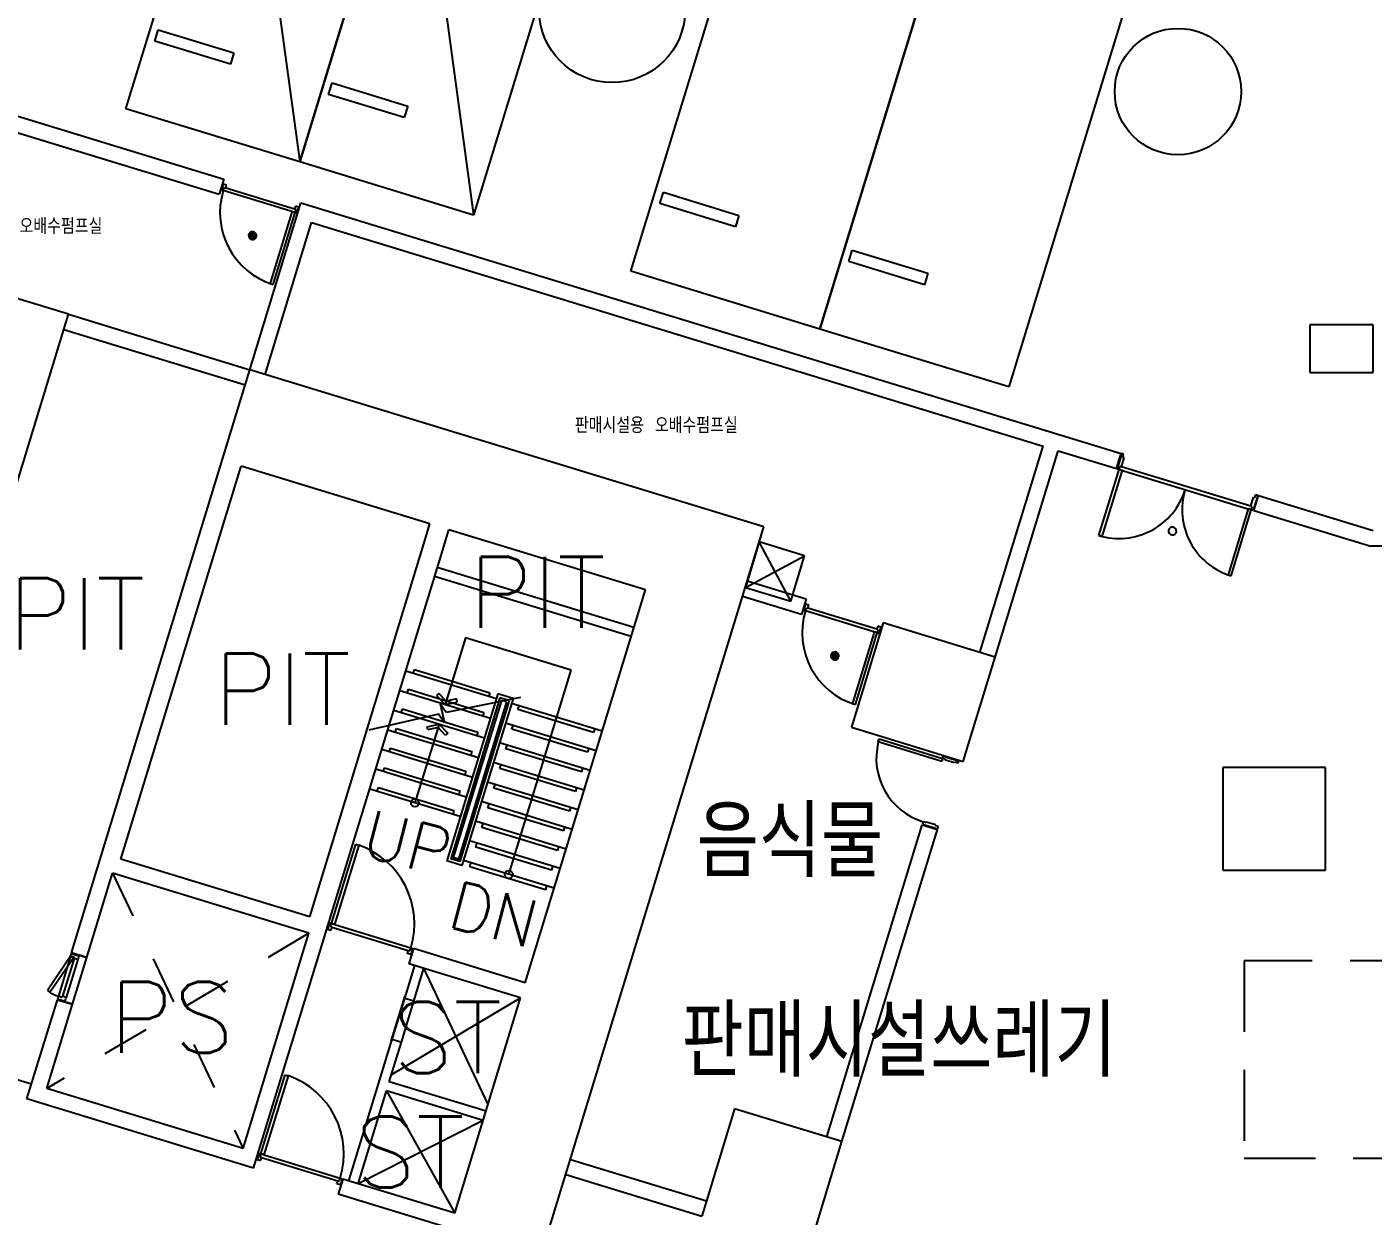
# Model space of a CAD drawing. Header units: millimetres. Extents: x -7614 to 421357, y 85218 to 341757.
# Drawn here: x 179487 to 196520, y 223350 to 238399 of the extents above; entities that cross this region are included whole.
import ezdxf
from ezdxf.enums import TextEntityAlignment as Align

# ---------------------------------------------------------------- set-up
doc = ezdxf.new("R2010")
doc.units = ezdxf.units.MM
doc.header["$LTSCALE"] = 600
doc.header["$MEASUREMENT"] = 0
doc.linetypes.add('HID1', pattern=[2.3, 1.5, -0.8])
doc.linetypes.add('HIDDEN', pattern=[2, 1, -1])
doc.layers.add('e-plan', color=9, linetype='CONTINUOUS')
doc.styles.add('kiahn', font='romans.shx', dxfattribs={"bigfont": 'cadhs.shx'})

msp = doc.modelspace()

# ---------------------------------------------------------------- hatches: boundary and pattern name
at = {"layer": 'e-plan'}
h = msp.add_hatch(color=256, dxfattribs=at)
h.dxf.hatch_style = 1
h.paths.add_polyline_path([(182294, 235745, -1), (182391, 235768, -1)])
h = msp.add_hatch(color=256, dxfattribs=at)
h.dxf.hatch_style = 1
h.paths.add_polyline_path([(189661, 230429, -1), (189758, 230451, -1)])

# ---------------------------------------------------------------- linework, layer by layer
for p, q in [((180739, 237363), (182201, 242145)), ((182201, 242145), (182939, 236691)), ((184401, 241473), (182939, 236691)), ((182939, 236691), (184401, 241473)), ((184401, 241473), (185138, 236019)), ((186600, 240800), (185138, 236019)), ((187130, 235307), (188624, 240184)), ((189520, 234575), (191014, 239451)), ((191014, 239451), (189520, 234575)), ((193405, 238719), (191911, 233843)), ((181105, 238219), (181149, 238362)), ((181149, 238362), (182105, 238070)), ((182062, 237926), (181105, 238219)), ((182105, 238070), (182062, 237926)), ((177599, 237811), (181979, 236472)), ((183305, 237546), (183349, 237690)), ((183349, 237690), (184305, 237397)), ((177732, 237562), (181921, 236281)), ((184261, 237254), (183305, 237546)), ((182939, 236691), (180739, 237363)), ((184305, 237397), (184261, 237254)), ((180013, 234762), (173510, 236750)), ((185138, 236019), (182939, 236691)), ((181979, 236472), (181921, 236281)), ((181971, 236411), (181948, 236334)), ((181948, 236334), (181971, 236327)), ((182014, 236398), (181971, 236411)), ((181971, 236327), (181983, 236365)), ((182880, 236049, 0), (181971, 236327, 0)), ((181983, 236365), (182002, 236359)), ((182002, 236359), (182014, 236398)), ((182872, 236093), (182002, 236359)), ((187497, 236163), (187540, 236306)), ((187540, 236306), (188497, 236013)), ((182308, 234060), (182955, 236174)), ((182884, 236131), (182872, 236093)), ((182872, 236093), (182892, 236087)), ((182892, 236087), (182880, 236049)), ((182927, 236118), (182884, 236131)), ((182904, 236042), (182927, 236118)), ((182955, 236174), (193331, 233002)), ((188453, 235870), (187497, 236163)), ((182500, 234002), (183088, 235924)), ((182836, 236042), (182570, 235171)), ((182602, 235141), (182880, 236049)), ((182842, 236061), (182836, 236042)), ((182880, 236049), (182842, 236061)), ((182880, 236049), (182904, 236042)), ((183088, 235924), (192345, 233094)), ((188497, 236013), (188453, 235870)), ((189887, 235430), (189931, 235574)), ((189931, 235574), (190887, 235281)), ((190843, 235137), (189887, 235430)), ((189520, 234575), (187130, 235307)), ((190887, 235281), (190843, 235137)), ((182570, 235171), (182564, 235152)), ((182564, 235152), (182602, 235141)), ((177192, 225534), (180013, 234762)), ((180013, 234762), (182308, 234060)), ((179955, 234571), (182250, 233869)), ((191911, 233843), (189520, 234575)), ((180053, 226682), (182308, 234060)), ((188811, 232072), (182308, 234060)), ((191546, 230483), (192345, 233094)), ((191738, 230425), (192536, 233036)), ((192536, 233036), (193272, 232811)), ((193272, 232811), (193331, 233002)), ((193340, 232999), (193282, 232808)), ((193337, 232833), (193372, 232948)), ((193364, 232992), (193340, 232999)), ((193353, 232953), (193364, 232992)), ((193372, 232948), (193353, 232953)), ((180676, 227867), (182197, 232840)), ((184587, 232109), (182197, 232840)), ((193050, 231964), (193306, 232800)), ((193344, 232789), (193088, 231952)), ((193282, 232808), (193306, 232800)), ((193306, 232800), (193318, 232839)), ((193306, 232800), (194979, 232289)), ((193306, 232800), (193344, 232789)), ((193318, 232839), (193337, 232833)), ((194972, 232333), (193337, 232833)), ((194972, 232333), (195007, 232448)), ((195062, 232473), (195003, 232281)), ((195007, 232448), (195026, 232442)), ((195013, 232278), (195071, 232470)), ((195026, 232442), (195038, 232480)), ((195038, 232480), (195062, 232473)), ((195071, 232470), (196520, 232027)), ((194941, 232300), (194685, 231464)), ((194724, 231452), (194979, 232289)), ((194979, 232289), (194941, 232300)), ((194991, 232327), (194972, 232333)), ((194979, 232289), (194991, 232327)), ((195003, 232281), (194979, 232289)), ((195013, 232278), (196490, 231827)), ((184481, 231761), (184587, 232109)), ((184723, 231698), (184827, 232036)), ((187313, 231275), (184827, 232036)), ((185990, 222844), (188811, 232072)), ((188753, 231881), (188578, 231307)), ((189151, 231132), (188753, 231881)), ((189327, 231705), (188753, 231881)), ((193088, 231952), (193050, 231964)), ((199920, 231827), (196490, 231827)), ((183067, 227136), (184481, 231761)), ((183248, 226872), (184723, 231698)), ((188578, 231307), (189327, 231705)), ((189151, 231132), (189327, 231705)), ((187167, 230797), (184680, 231557)), ((187132, 230683), (184645, 231443)), ((189347, 231156), (188601, 231384)), ((194685, 231464), (194724, 231452)), ((185793, 226303), (187313, 231275)), ((189288, 230964), (188543, 231192)), ((188578, 231307), (189151, 231132)), ((189347, 231156), (189288, 230964)), ((189338, 231094), (189315, 231017)), ((189315, 231017), (189339, 231010)), ((189381, 231081), (189338, 231094)), ((189339, 231010), (189351, 231048)), ((190247, 230732, 0), (189339, 231010, 0)), ((189351, 231048), (189370, 231042)), ((189370, 231042), (189381, 231081)), ((190240, 230776), (189370, 231042)), ((190252, 230815), (190240, 230776)), ((190295, 230801), (190252, 230815)), ((190271, 230725), (190295, 230801)), ((185036, 230670), (184778, 229823)), ((186375, 230260), (185036, 230670)), ((190203, 230725), (189937, 229855)), ((189970, 229824), (190247, 230732)), ((190209, 230744), (190203, 230725)), ((190247, 230732), (190209, 230744)), ((190240, 230776), (190259, 230771)), ((190259, 230771), (190247, 230732)), ((190247, 230732), (190271, 230725)), ((185427, 229896), (184280, 230247)), ((184375, 230218), (184390, 230266)), ((184390, 230266), (185346, 229973)), ((185584, 227673), (186375, 230260)), ((185351, 229648), (184204, 229999)), ((184299, 229969), (184314, 230017)), ((184314, 230017), (185270, 229725)), ((184699, 229963), (184671, 229937)), ((184791, 229866), (184699, 229963)), ((185446, 229959), (184800, 227845)), ((185346, 229973), (185332, 229926)), ((185638, 229900), (185446, 229959)), ((184671, 229937), (184778, 229823)), ((184792, 229724), (184716, 229834)), ((184716, 229834), (184772, 229591)), ((184778, 229823), (184933, 229856)), ((184921, 229895), (184791, 229866)), ((185731, 229915), (184792, 229724)), ((185473, 229909), (184850, 227872)), ((185490, 229877), (184881, 227888)), ((184933, 229856), (184921, 229895)), ((185556, 229857), (184948, 227868)), ((185588, 229874), (184965, 227837)), ((185638, 229900), (184991, 227787)), ((185588, 229874), (185473, 229909)), ((185556, 229857), (185490, 229877)), ((186766, 229487), (185619, 229838)), ((185700, 229761), (185714, 229809)), ((189937, 229855), (189931, 229835)), ((189931, 229835), (189970, 229824)), ((184695, 229701), (183814, 229498)), ((185275, 229399), (184128, 229750)), ((184223, 229721), (184238, 229769)), ((184238, 229769), (185194, 229476)), ((184772, 229591), (184695, 229701)), ((185270, 229725), (185256, 229677)), ((185414, 229629), (185390, 229636)), ((186656, 229469), (185700, 229761)), ((185199, 229151), (184052, 229501)), ((184147, 229472), (184162, 229520)), ((184162, 229520), (185118, 229228)), ((184702, 229575), (184397, 228580)), ((184550, 229540), (184702, 229575)), ((184558, 229503), (184550, 229540)), ((184689, 229532), (184558, 229503)), ((184780, 229435), (184689, 229532)), ((184702, 229575), (184812, 229460)), ((184812, 229460), (184780, 229435)), ((185194, 229476), (185180, 229428)), ((185504, 229601), (185480, 229608)), ((186690, 229238), (185543, 229589)), ((185624, 229512), (185638, 229560)), ((186580, 229220), (185624, 229512)), ((186671, 229516), (186656, 229469)), ((184071, 229223), (184086, 229271)), ((184086, 229271), (185042, 228979)), ((185337, 229380), (185314, 229387)), ((185428, 229352), (185404, 229360)), ((186614, 228990), (185467, 229341)), ((185548, 229264), (185562, 229311)), ((190260, 229350), (190271, 229388)), ((191062, 229104), (190260, 229350)), ((190271, 229388), (191074, 229143)), ((185123, 228902), (183976, 229253)), ((185118, 229228), (185104, 229180)), ((185261, 229132), (185238, 229139)), ((185352, 229104), (185328, 229111)), ((186504, 228971), (185548, 229264)), ((186595, 229268), (186580, 229220)), ((191074, 229143), (191062, 229104)), ((191074, 229143), (191082, 229171)), ((191112, 229131), (191074, 229143)), ((191082, 229171), (191274, 229113)), ((191109, 229121), (191112, 229131)), ((191224, 229086), (191109, 229121)), ((191274, 229113), (191265, 229084)), ((185047, 228653), (183900, 229004)), ((183995, 228975), (184010, 229023)), ((184010, 229023), (184966, 228730)), ((185042, 228979), (185028, 228931)), ((186538, 228741), (185391, 229092)), ((185472, 229015), (185486, 229063)), ((186428, 228723), (185472, 229015)), ((186519, 229019), (186504, 228971)), ((191227, 229096), (191224, 229086)), ((191265, 229084), (191227, 229096)), ((183919, 228726), (183934, 228774)), ((183934, 228774), (184890, 228482)), ((185185, 228883), (185162, 228890)), ((185276, 228855), (185252, 228862)), ((186462, 228493), (185315, 228843)), ((185396, 228766), (185410, 228814)), ((186352, 228474), (185396, 228766)), ((186443, 228770), (186428, 228723)), ((184971, 228405), (183824, 228755)), ((184966, 228730), (184952, 228682)), ((185109, 228634), (185086, 228642)), ((185200, 228606), (185176, 228614)), ((186386, 228244), (185239, 228595)), ((184890, 228482), (184876, 228434)), ((185320, 228518), (185334, 228566)), ((186276, 228225), (185320, 228518)), ((186366, 228522), (186352, 228474)), ((185033, 228386), (185010, 228393)), ((185124, 228358), (185100, 228365)), ((186310, 227995), (185163, 228346)), ((185244, 228269), (185258, 228317)), ((186200, 227977), (185244, 228269)), ((186290, 228273), (186276, 228225)), ((189609, 224352), (190816, 228301)), ((190816, 228301), (191008, 228243)), ((190828, 228339), (190819, 228311)), ((190819, 228311), (191011, 228252)), ((190866, 228328), (190828, 228339)), ((190869, 228337), (190866, 228328)), ((190984, 228302), (190869, 228337)), ((190981, 228293), (190984, 228302)), ((191019, 228281), (190981, 228293)), ((191011, 228252), (191019, 228281)), ((185048, 228109), (185024, 228116)), ((186234, 227747), (185087, 228097)), ((189800, 224293), (191008, 228243)), ((183340, 227053), (183647, 228056)), ((183685, 228044), (183378, 227041)), ((183647, 228056), (183685, 228044)), ((185168, 228020), (185182, 228068)), ((186124, 227728), (185168, 228020)), ((186214, 228025), (186200, 227977)), ((183067, 227136), (180676, 227867)), ((184991, 227787), (184800, 227845)), ((184965, 227837), (184850, 227872)), ((184948, 227868), (184881, 227888)), ((184972, 227861), (184948, 227868)), ((186158, 227498), (185010, 227849)), ((185092, 227772), (185106, 227820)), ((186048, 227479), (185092, 227772)), ((186138, 227776), (186124, 227728)), ((180244, 226624), (180570, 227690)), ((183056, 226930), (180570, 227690)), ((186062, 227527), (186048, 227479)), ((183316, 227060), (183292, 226983)), ((183340, 227053), (183316, 227060)), ((182223, 224205), (183056, 226930)), ((183292, 226983), (183335, 226970)), ((183328, 227014), (183340, 227053)), ((183347, 227008), (183328, 227014)), ((183335, 226970), (183347, 227008)), ((183378, 227041), (183340, 227053)), ((183340, 227053), (184344, 226746)), ((183347, 227008), (184313, 226713)), ((182356, 223955), (183248, 226872)), ((184301, 226675), (184313, 226713)), ((184313, 226713), (184332, 226707)), ((184377, 226735), (184319, 226544)), ((184332, 226707), (184344, 226746)), ((184344, 226746), (184368, 226738)), ((184368, 226738), (184344, 226662)), ((185793, 226303), (184377, 226735)), ((180040, 226639), (179885, 226132)), ((180083, 226610), (179937, 226132)), ((180131, 226596), (179985, 226118)), ((180040, 226639), (180050, 226673)), ((180087, 226625), (180040, 226639)), ((180050, 226673), (180146, 226644)), ((180244, 226624), (180053, 226682)), ((180053, 226682), (180244, 226624)), ((180063, 226031), (180244, 226624)), ((180083, 226610), (180087, 226625)), ((180131, 226596), (180083, 226610)), ((180135, 226610), (180131, 226596)), ((180146, 226644), (180135, 226610)), ((184344, 226662), (184301, 226675)), ((185734, 226111), (184319, 226544)), ((184268, 226105), (184395, 226521)), ((184383, 226070), (184510, 226486)), ((185322, 224763), (184510, 226486)), ((179487, 224832), (179872, 226089)), ((180063, 226031), (179872, 226089)), ((179872, 226089), (180063, 226031)), ((179885, 226132), (179874, 226099)), ((179874, 226099), (179970, 226070)), ((179933, 226118), (179885, 226132)), ((179937, 226132), (179933, 226118)), ((179985, 226118), (179937, 226132)), ((179970, 226070), (179980, 226103)), ((179980, 226103), (179985, 226118)), ((184267, 226136), (184092, 225563)), ((184098, 225137), (185734, 226111)), ((184101, 225560), (184277, 226133)), ((184225, 225553), (184383, 226070)), ((184277, 226133), (184267, 226136)), ((184383, 226070), (184268, 226105)), ((184901, 223386), (185734, 226111)), ((179737, 224965), (180063, 226031)), ((183562, 223795), (184110, 225588)), ((184071, 225051), (184225, 225553)), ((184092, 225563), (184101, 225560)), ((184110, 225588), (184225, 225553)), ((178838, 225240), (179546, 225023)), ((182448, 224136), (182755, 225139)), ((182793, 225127), (182486, 224124)), ((182755, 225139), (182793, 225127)), ((185296, 224677), (184071, 225051)), ((182223, 224205), (179737, 224965)), ((183677, 223760), (184036, 224936)), ((184036, 224936), (184901, 223386)), ((185260, 224562), (184036, 224936)), ((182356, 223955), (179487, 224832)), ((185260, 224562), (183677, 223760)), ((182424, 224143), (182401, 224067)), ((182401, 224067), (182444, 224053)), ((182448, 224136), (182424, 224143)), ((182436, 224098), (182448, 224136)), ((182455, 224092), (182436, 224098)), ((182444, 224053), (182455, 224092)), ((182486, 224124), (182448, 224136)), ((182448, 224136), (183452, 223829)), ((182455, 224092), (183421, 223796)), ((186364, 224068), (188086, 223542)), ((183486, 223819), (183427, 223627)), ((183440, 223791), (183452, 223829)), ((183452, 223829), (183476, 223822)), ((183476, 223822), (183453, 223745)), ((184901, 223386), (183486, 223819)), ((186306, 223877), (188027, 223350)), ((183410, 223758), (183421, 223796)), ((183453, 223745), (183410, 223758)), ((183421, 223796), (183440, 223791)), ((185990, 222844), (183427, 223627))]:
    msp.add_line(p, q, dxfattribs=at)
at = {"layer": 'e-plan', "ltscale": 0.5}
for p, q in [((196520, 234627), (195720, 234627)), ((195720, 234627), (195720, 234027)), ((196520, 234027), (196520, 234627)), ((195720, 234027), (196520, 234027)), ((190322, 230857), (189919, 229538)), ((191738, 230425), (190322, 230857)), ((191334, 229105), (191738, 230425)), ((189919, 229538), (191334, 229105)), ((195920, 229027), (194620, 229027)), ((194620, 229027), (194620, 227727)), ((195920, 227727), (195920, 229027)), ((194620, 227727), (195920, 227727)), ((188442, 224708), (188027, 223350)), ((189800, 224293), (188442, 224708)), ((189385, 222935), (189800, 224293))]:
    msp.add_line(p, q, dxfattribs=at)
at = {"layer": 'e-plan', "linetype": 'HIDDEN'}
for p, q in [((180570, 227690), (182223, 224205)), ((183056, 226930), (179737, 224965)), ((180040, 226639), (179746, 226205)), ((179779, 226182), (180071, 226615)), ((180071, 226615), (180040, 226639)), ((179746, 226205), (179779, 226182))]:
    msp.add_line(p, q, dxfattribs=at)
at = {"layer": 'e-plan', "linetype": 'HID1'}
for p, q in [((199890, 226582), (194890, 226582)), ((194890, 226582), (194890, 224082)), ((194890, 224082), (199890, 224082))]:
    msp.add_line(p, q, dxfattribs=at)
at = {"layer": 'e-plan', "ltscale": 0.5}
for centre, radius in [((186892, 238619), 925), ((194051, 237581), 800)]:
    msp.add_circle(centre, radius, dxfattribs=at)
at = {"layer": 'e-plan'}
for centre in [(184397, 228580), (185584, 227673)]:
    msp.add_circle(centre, 50, dxfattribs=at)
for centre, radius, start, end in [((182880, 236049), 950, 163, 253), ((182342, 235757, 0), 50, 13, 193), ((182342, 235757, 0), 50, 193, 13), ((193306, 232800), 875, 252.9999, 343.0001), ((194979, 232289), 875, 162.9998, 253), ((193982, 232019), 50, 13, 193), ((193982, 232019), 50, 193, 13), ((190247, 230732), 950, 163, 253), ((189710, 230440, 0), 50, 13, 193), ((189710, 230440, 0), 50, 193, 13), ((191074, 229143), 840, 165.7294, 253), ((183340, 227053), 1050, 343, 70.8063), ((182448, 224136), 1050, 343, 70.8063)]:
    msp.add_arc(centre, radius, start, end, dxfattribs=at)
at = {"layer": 'e-plan', "linetype": 'HIDDEN'}
msp.add_arc((180010, 226544), 430, 237.364, 253, dxfattribs=at)

# ---------------------------------------------------------------- texts
at = {"layer": 'e-plan', "style": 'kiahn'}
for s, p in [('할인마트용 오배수펌프실', (178382, 235878)), ('판매시설용 오배수펌프실', (186421, 233358))]:
    msp.add_text(s, height=200, dxfattribs=at).set_placement(p, align=Align.MIDDLE_LEFT)
for s, p in [('PIT', (185946, 231244)), ('PIT', (180114, 230972)), ('PIT', (182717, 230018)), ('음식물', (189142, 228127))]:
    msp.add_text(s, height=900, dxfattribs=at).set_placement(p, align=Align.MIDDLE)
for s, p in [('UP', (184303, 228069)), ('DN', (185396, 227169))]:
    msp.add_text(s, height=600, rotation=345.3, dxfattribs=at).set_placement(p, align=Align.MIDDLE)
for s, p in [('PS', (182110, 225416)), ('ST', (185500, 225161)), ('ST', (185029, 223712))]:
    msp.add_text(s, height=900, dxfattribs=at).set_placement(p, align=Align.RIGHT)
msp.add_text('판매시설쓰레기', height=900, dxfattribs=at).set_placement((187770, 225114))

doc.saveas('drawing.dxf')
